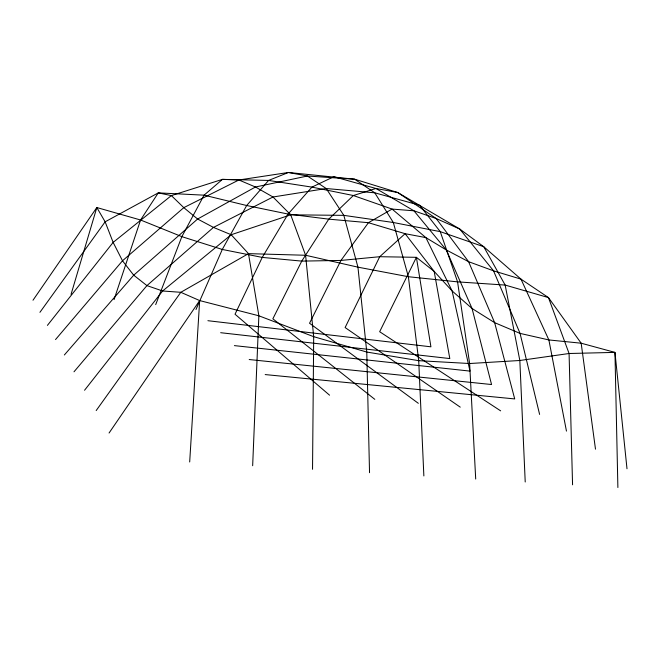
<?xml version="1.0" encoding="UTF-8"?>
<svg xmlns="http://www.w3.org/2000/svg" width="660" height="660" viewBox="0 0 660 660"><rect width="100%" height="100%" fill="white"/><g stroke="black" fill="none" stroke-linecap="round" stroke-linejoin="round"><path stroke-width="0.99" d="M312.535 469.301L313.69 336.674L305.596 255.263L290.713 214.822L273.001 196.993L255.453 187.003L238.895 179.982L222.461 179.371L171.369 195.591L113.14 242.393L47.413 325.388M252.656 465.729L258.86 315.793L248.482 253.638L231.206 234.737L213.469 227.403L197.612 219.021L183.793 207.644L171.369 195.591L158.276 192.877L105.138 221.818L39.93 312.32M189.684 461.975L199.666 300.572L180.807 292.306L162.607 290.986L146.932 285.607L133.708 275.195L122.504 260.783L113.14 242.393L105.138 221.818L96.822 207.537L33 300.226M71.049 294.376L96.822 207.537L140.572 219.995L181.855 236.651L222.296 249.455L262.251 257.408L301.752 261.113L340.964 260.428L379.714 256.715L416.402 257.317L434.181 271.409L452.108 290.936L472.065 308.509L494.637 322.658L520.063 333.399L548.872 339.941L581.171 343.208L614.955 352.39L627 468.773M114.064 299.582L140.572 219.995L158.276 192.877L204.064 195.17L246.667 205.516L288.073 214.063L328.762 219.153L368.428 222.7L405.108 233.689L425.865 237.608L446.276 249.934L468.592 261.682L493.548 270.831L520.987 279.13L548.452 297.586L581.171 343.208L595.493 449.18M155.694 304.623L181.855 236.651L204.064 195.17L222.461 179.371L268.579 180.436L311.933 187.118L353.347 195.525L392.098 209.08L413.935 210.796L436.178 218.518L459.731 229.012L483.763 246.733L520.987 279.13L548.872 339.941L566.462 431.112M195.995 309.499L222.296 249.455L246.667 205.516L268.579 180.436L288.412 172.483L354.618 179.19L397.774 192.53L459.731 229.012L493.548 270.831L520.063 333.399L539.608 414.414M109.057 433.026L199.666 300.572L258.86 315.793L313.69 336.674L366.77 352.044L418.712 360.673L469.631 363.52L519.832 360.492L569.077 353.504L614.955 352.39L617.884 487.517M96.187 410.553L180.807 292.306L248.482 253.638L305.596 255.263L357.951 267.16L408.375 276.721L457.57 281.87L505.164 285.07L548.452 297.586L569.077 353.504L572.566 484.811M84.554 390.25L162.607 290.986L231.206 234.737L290.713 214.822L343.819 215.358L393.319 222.502L440.261 231.643L483.763 246.733L505.164 285.07L519.832 360.492L525.22 481.99M73.994 371.803L146.932 285.607L213.469 227.403L273.001 196.993L326.221 188.537L374.781 192.811L419.562 205.235L440.261 231.643L457.57 281.87L469.631 363.52L475.703 479.036M55.531 339.562L122.504 260.783L183.793 207.644L238.895 179.982L288.412 172.483L307.411 176.014L354.618 179.19L374.781 192.811L393.319 222.502L408.375 276.721L418.712 360.673L423.86 475.942M64.358 354.973L133.708 275.195L197.612 219.021L255.453 187.003L307.411 176.014L326.221 188.537L343.819 215.358L357.951 267.16L366.77 352.044L369.534 472.7M265.188 374.575L514.709 398.929L494.637 322.658L468.592 261.682L436.178 218.518L397.774 192.53L375.928 188.48L333.836 176.707L311.933 187.118L288.073 214.063L262.251 257.408L235.026 314.226L329.571 395.191M249.2 359.535L491.56 384.532L472.065 308.509L446.276 249.934L413.935 210.796L375.928 188.48L353.347 195.525L328.762 219.153L301.752 261.113L272.861 318.805L374.806 399.333M234.399 345.617L469.978 371.101L452.108 290.936L425.865 237.608L392.098 209.08L368.428 222.7L340.964 260.428L309.54 323.243L418.333 403.318M220.671 332.706L449.806 358.561L434.181 271.409L405.108 233.689L379.714 256.715L345.122 327.55L460.251 407.154M207.9 320.702L430.922 346.813L416.402 257.317L379.657 331.724L500.651 410.85"/></g></svg>
